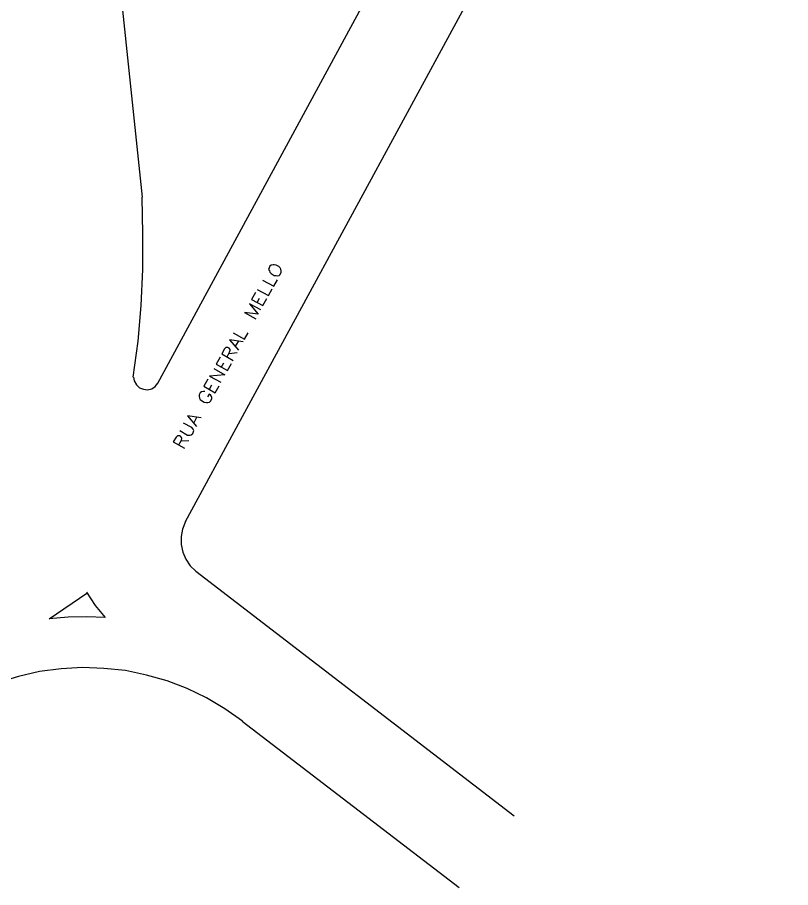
# Model space of a CAD drawing. Header units: millimetres. Extents: x -369 to -70, y -1414 to -1185.
# Drawn here: x -129.4 to -69.6, y -1390.3 to -1323.2 of the extents above; entities that cross this region are included whole.
import ezdxf

# ---------------------------------------------------------------- set-up
doc = ezdxf.new("R2010")
doc.units = ezdxf.units.MM
doc.header["$MEASUREMENT"] = 0
for name, color, linetype in [('12', 12, 'Continuous'), ('14', 14, 'Continuous'), ('50', 50, 'Continuous')]:
    doc.layers.add(name, color=color, linetype=linetype)

msp = doc.modelspace()

# ---------------------------------------------------------------- linework, layer by layer
at = {"layer": '12'}
for points in [[(-109.924, -1342.504), (-109.956, -1342.64), (-109.888, -1342.74), (-109.856, -1342.84), (-109.752, -1342.944), (-109.516, -1343.08), (-109.38, -1343.08), (-109.281, -1343.112), (-109.145, -1343.08), (-109.077, -1343.012), (-108.977, -1342.84), (-108.977, -1342.74), (-109.009, -1342.604), (-109.077, -1342.504), (-109.177, -1342.401), (-109.38, -1342.301), (-109.516, -1342.265), (-109.616, -1342.265), (-109.752, -1342.301), (-109.856, -1342.369), (-109.924, -1342.504)], [(-110.432, -1343.452), (-109.552, -1343.923), (-109.281, -1343.416)], [(-110.835, -1344.163), (-109.956, -1344.635), (-109.684, -1344.127)], [(-110.971, -1344.399), (-111.275, -1344.938), (-111.275, -1344.938), (-110.396, -1345.414)], [(-110.835, -1345.178), (-110.667, -1344.838)], [(-110.396, -1345.414), (-110.092, -1344.87)], [(-110.567, -1345.75), (-111.447, -1345.278), (-111.447, -1345.278), (-110.767, -1346.089), (-110.767, -1346.089), (-111.818, -1345.953), (-111.818, -1345.953), (-110.939, -1346.429)], [(-112.697, -1347.512), (-111.818, -1348.019), (-111.546, -1347.512)], [(-111.918, -1348.223), (-112.969, -1348.051), (-112.969, -1348.051), (-112.29, -1348.863)], [(-112.53, -1348.595), (-112.29, -1348.187)], [(-113.169, -1349.37), (-112.969, -1348.999), (-112.933, -1348.863), (-112.933, -1348.795), (-113.001, -1348.695), (-113.105, -1348.663), (-113.205, -1348.663), (-113.273, -1348.663), (-113.373, -1348.763), (-113.577, -1349.134), (-113.577, -1349.134), (-112.697, -1349.642)], [(-113.713, -1349.406), (-114.016, -1349.946), (-114.016, -1349.946), (-113.137, -1350.421)], [(-113.001, -1349.102), (-112.394, -1349.035)], [(-114.184, -1350.285), (-113.341, -1350.761), (-113.341, -1350.761), (-114.524, -1350.861), (-114.524, -1350.861), (-113.645, -1351.336)], [(-113.613, -1350.185), (-113.409, -1349.846)], [(-113.137, -1350.421), (-112.833, -1349.878)], [(-114.66, -1351.097), (-114.963, -1351.64), (-114.963, -1351.64), (-114.084, -1352.148)], [(-114.524, -1351.876), (-114.356, -1351.536)], [(-114.084, -1352.148), (-113.78, -1351.604)], [(-114.895, -1352.044), (-114.999, -1352.044), (-115.135, -1352.08), (-115.235, -1352.148), (-115.335, -1352.316), (-115.335, -1352.415), (-115.303, -1352.551), (-115.235, -1352.655), (-115.135, -1352.755), (-114.931, -1352.859), (-114.76, -1352.891), (-114.66, -1352.891), (-114.524, -1352.859), (-114.456, -1352.791), (-114.356, -1352.619), (-114.356, -1352.519), (-114.388, -1352.383), (-114.456, -1352.316), (-114.56, -1352.248), (-114.56, -1352.248), (-114.692, -1352.451)], [(-115.167, -1354.074), (-116.218, -1353.938), (-116.218, -1353.938), (-115.539, -1354.753)], [(-115.743, -1354.482), (-115.507, -1354.042)], [(-116.826, -1355.057), (-116.218, -1355.429), (-116.046, -1355.429), (-115.946, -1355.397), (-115.811, -1355.293), (-115.775, -1355.225), (-115.743, -1355.057), (-115.775, -1354.953), (-115.879, -1354.821), (-116.522, -1354.482)], [(-116.894, -1356.172), (-116.69, -1355.8), (-116.658, -1355.664), (-116.69, -1355.597), (-116.758, -1355.497), (-116.826, -1355.461), (-116.926, -1355.461), (-116.994, -1355.461), (-117.097, -1355.565), (-117.333, -1355.936), (-117.333, -1355.936), (-116.454, -1356.412)], [(-116.726, -1355.868), (-116.114, -1355.836)]]:
    msp.add_lwpolyline(points, dxfattribs=at)
at = {"layer": '14'}
for points in [[(-116.386, -1362.095), (-69.625, -1276.013)], [(-124.778, -1289.073), (-119.735, -1337.053)], [(-118.52, -1351.4), (-98.622, -1314.722)], [(-120.414, -1350.929), (-120.043, -1348.155), (-119.803, -1345.414), (-119.671, -1342.64), (-119.671, -1339.863), (-119.739, -1337.057)], [(-120.41, -1350.929), (-120.342, -1351.233), (-120.175, -1351.536), (-119.939, -1351.776), (-119.635, -1351.876), (-119.327, -1351.908), (-118.992, -1351.844), (-118.72, -1351.672), (-118.516, -1351.4)], [(-116.386, -1362.095), (-116.622, -1362.67), (-116.726, -1363.246), (-116.726, -1363.853), (-116.59, -1364.464), (-116.35, -1365.004), (-116.014, -1365.512), (-115.575, -1365.919)], [(-115.575, -1365.919), (-90.977, -1384.798)], [(-124.031, -1367.542), (-123.356, -1368.557), (-122.576, -1369.504)], [(-122.576, -1369.504), (-123.999, -1369.436), (-125.454, -1369.472), (-126.909, -1369.608)], [(-111.986, -1377.489), (-113.341, -1376.542), (-114.76, -1375.698), (-116.25, -1374.987), (-117.805, -1374.375), (-119.395, -1373.936), (-121.022, -1373.6), (-122.68, -1373.428), (-124.339, -1373.36), (-125.993, -1373.464), (-127.652, -1373.668), (-129.278, -1374.04), (-130.833, -1374.511)], [(-111.99, -1377.489), (-95.241, -1390.349)]]:
    msp.add_lwpolyline(points, dxfattribs=at)
at = {"layer": '50'}
msp.add_lwpolyline([(-126.909, -1369.608), (-123.999, -1367.61)], dxfattribs=at)

doc.saveas('drawing.dxf')
